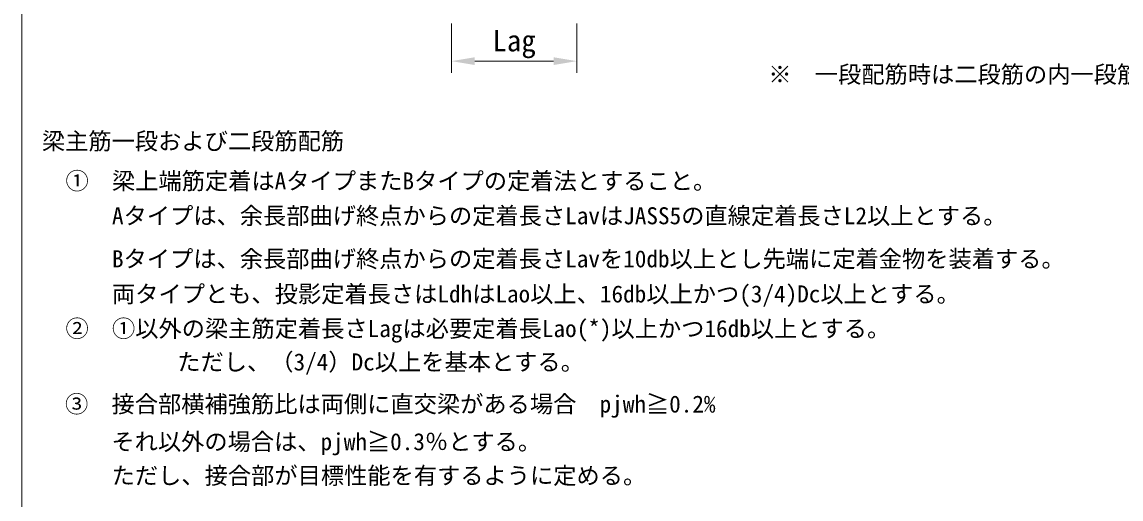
# Model space of a CAD drawing. Units: millimetres on the paper. Extents: x -243 to 177, y -147 to 150.
# Drawn here: x -153.3 to -86.5, y 5.1 to 34.1 of the extents above; entities that cross this region are included whole.
import ezdxf
from ezdxf.enums import TextEntityAlignment as Align

# ---------------------------------------------------------------- set-up
doc = ezdxf.new("R2010")
doc.units = ezdxf.units.MM
doc.layers.add('0-0_0', color=7, linetype='Continuous', lineweight=18)
doc.styles.add('ＭＳ ゴシック', font='')
doc.styles.get('ＭＳ ゴシック').set_extended_font_data('MS Gothic')

msp = doc.modelspace()

# ---------------------------------------------------------------- linework, layer by layer
at = {"layer": '0-0_0', "color": 5}
msp.add_line((-153.335, 75.64), (-153.335, -10.833), dxfattribs=at)
at = {"layer": '0-0_0'}
for p, q in [((-127.194, 34.017), (-127.194, 31.019)), ((-119.572, 34.017), (-119.572, 31.019)), ((-120.986, 31.726), (-125.78, 31.726))]:
    msp.add_line(p, q, dxfattribs=at)
for points in [[(-125.78, 31.962), (-125.78, 31.491), (-127.194, 31.726)], [(-120.986, 31.962), (-120.986, 31.491), (-119.572, 31.726)]]:
    msp.add_solid(points, dxfattribs=at)

# ---------------------------------------------------------------- texts
at = {"layer": '0-0_0', "style": 'ＭＳ ゴシック'}
for s, height, p in [('Lag', 1.296, (-124.709, 31.934)), ('※\u3000一段配筋時は二段筋の内一段筋に準ずる。', 1.037, (-107.916, 30.091)), ('梁主筋一段および二段筋配筋', 1.037, (-152.121, 26.03)), ('①\u3000梁上端筋定着はAタイプまたBタイプの定着法とすること。', 1.037, (-150.687, 23.608)), ('\u3000\u3000Aタイプは、余長部曲げ終点からの定着長さLavはJASS5の直線定着長さL2以上とする。', 1.037, (-150.687, 21.488)), ('\u3000\u3000Bタイプは、余長部曲げ終点からの定着長さLavを10db以上とし先端に定着金物を装着する。', 1.037, (-150.687, 18.867)), ('\u3000\u3000両タイプとも、投影定着長さはLdhはLao以上、16db以上かつ(3/4)Dc以上とする。', 1.037, (-150.687, 16.731)), ('②\u3000①以外の梁主筋定着長さLagは必要定着長Lao(*)以上かつ16db以上とする。', 1.037, (-150.687, 14.624)), ('\u3000\u3000ただし、（3/4）Dc以上を基本とする。', 1.037, (-146.71, 12.592)), ('③\u3000接合部横補強筋比は両側に直交梁がある場合\u3000pjwh≧0.2%', 1.037, (-150.715, 10.03)), ('    それ以外の場合は、pjwh≧0.3％とする。', 1.037, (-150.715, 7.74)), ('    ただし、接合部が目標性能を有するように定める。', 1.037, (-150.7, 5.679))]:
    msp.add_text(s, height=height, dxfattribs=at).set_placement(p, align=Align.BOTTOM_LEFT)

doc.saveas('drawing.dxf')
